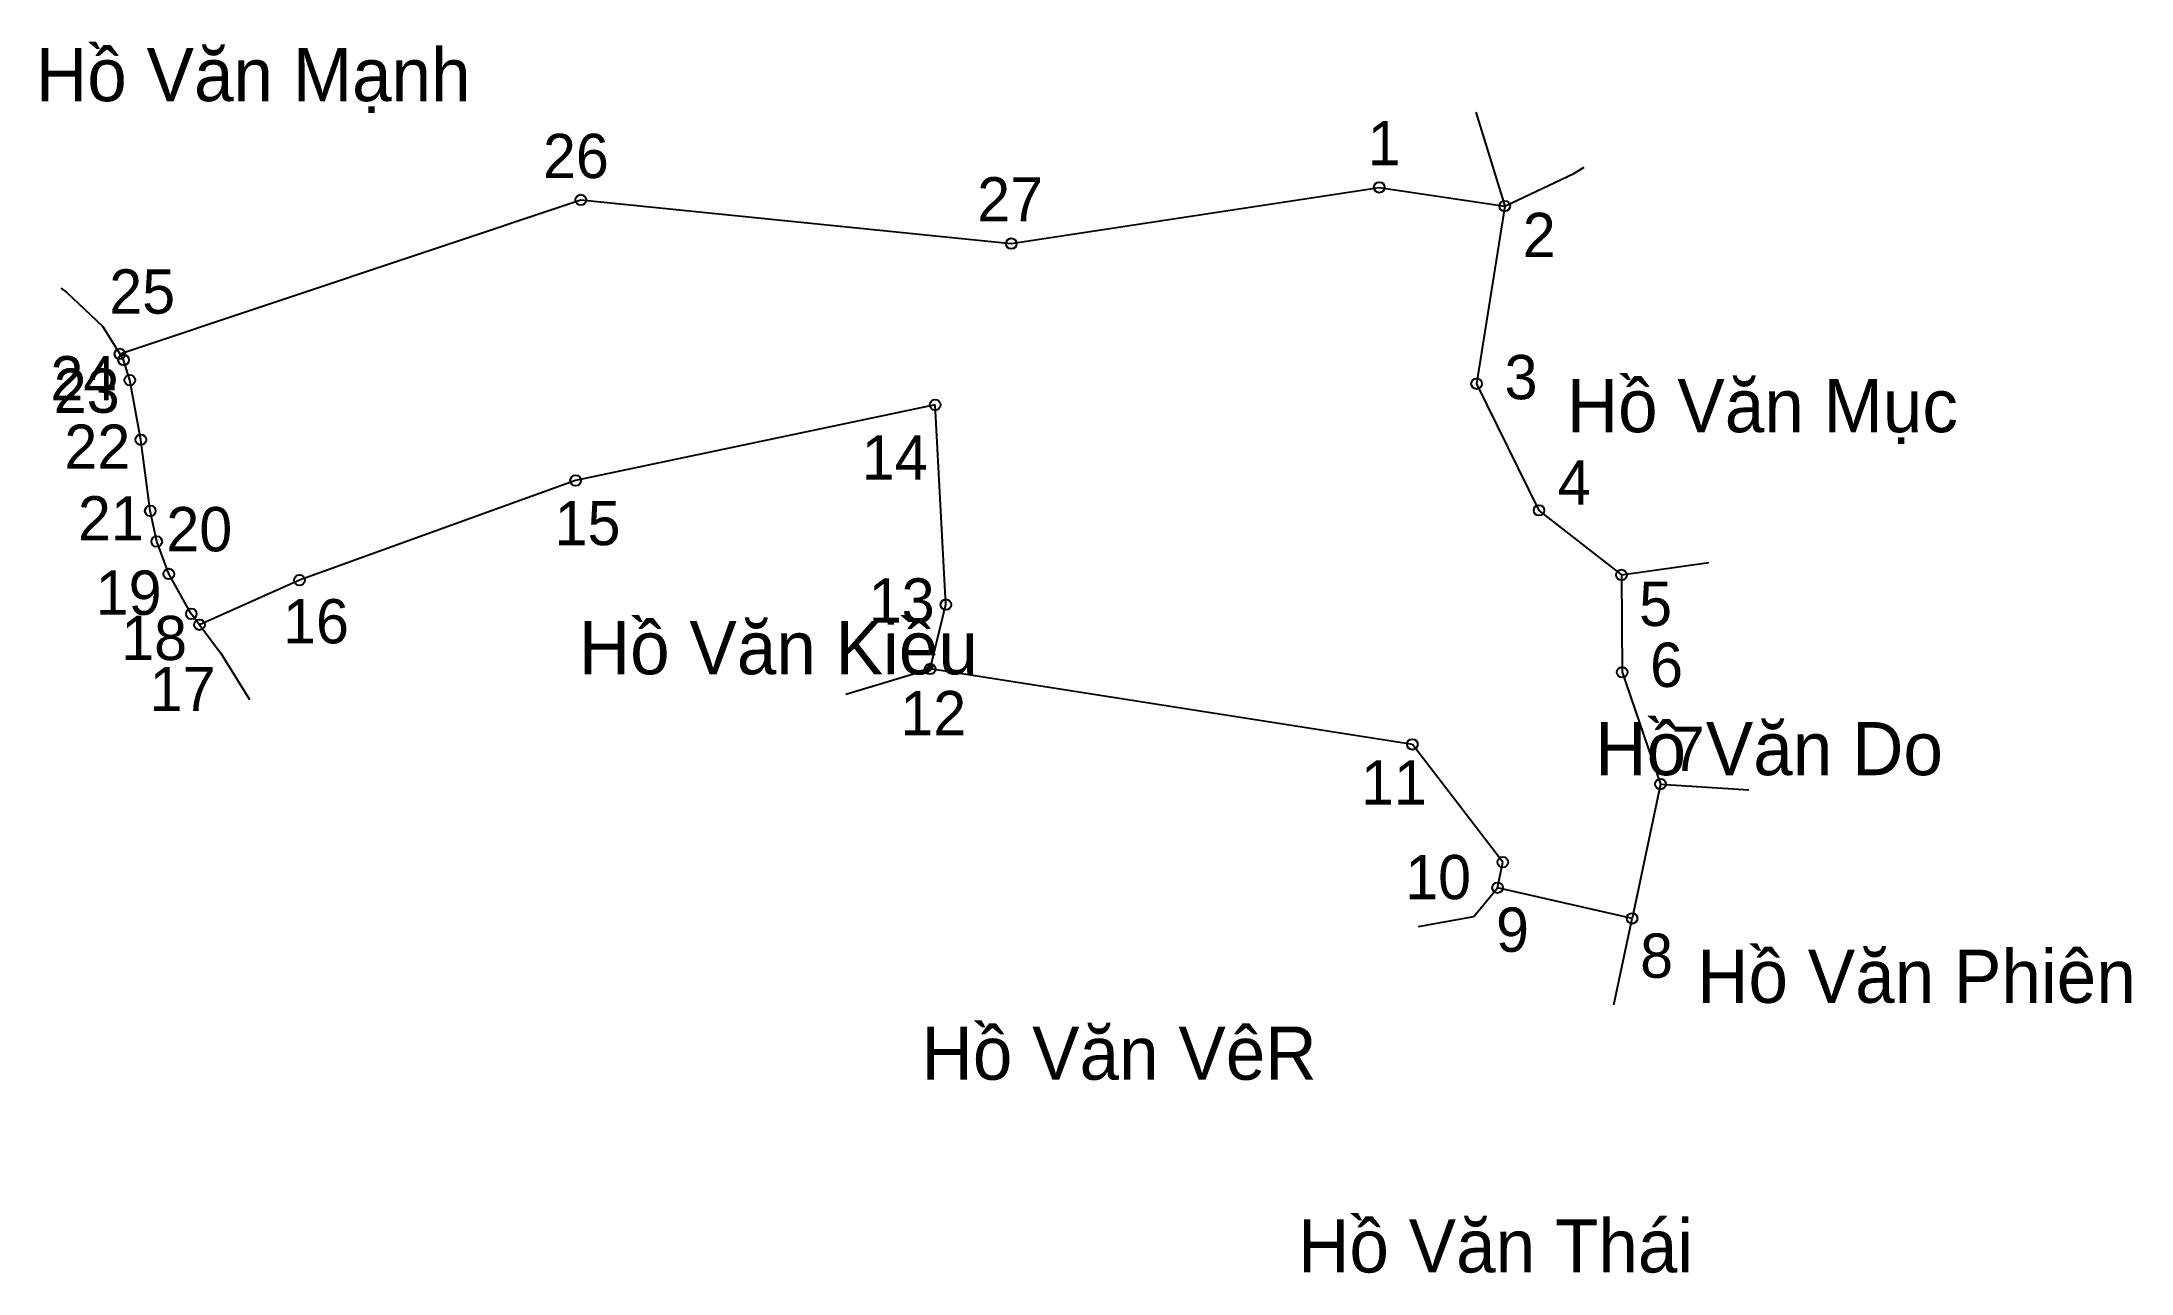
# Model space of a CAD drawing. Extents: x 547586 to 547952, y 1821156 to 1821372.
import ezdxf

# ---------------------------------------------------------------- set-up
doc = ezdxf.new("R2010")
doc.units = 0
for name, color, linetype in [('CanhThua', 7, 'Continuous'), ('MocDinhThua', 7, 'Continuous'), ('RauThua', 7, 'Continuous'), ('SoHieuDinhThua', 7, 'Continuous'), ('TenChuLanCan', 7, 'Continuous')]:
    doc.layers.add(name, color=color, linetype=linetype)

msp = doc.modelspace()

# ---------------------------------------------------------------- linework, layer by layer
at = {"layer": 'CanhThua'}
for p, q in [((547755.87, 1821336.42), (547820.37, 1821346.28)), ((547820.37, 1821346.28), (547842.36, 1821343)), ((547599.6, 1821317.07), (547680.4, 1821344.08)), ((547680.4, 1821344.08), (547755.87, 1821336.42)), ((547842.36, 1821343), (547837.43, 1821311.85)), ((547600.25, 1821316.02), (547599.6, 1821317.07)), ((547601.33, 1821312.47), (547600.25, 1821316.02)), ((547603.28, 1821302.04), (547601.33, 1821312.47)), ((547837.43, 1821311.85), (547848.37, 1821289.65)), ((547742.51, 1821308.16), (547679.49, 1821294.89)), ((547744.4, 1821273.12), (547742.51, 1821308.16)), ((547604.93, 1821289.56), (547603.28, 1821302.04)), ((547679.49, 1821294.89), (547631.09, 1821277.41)), ((547606.05, 1821284.19), (547604.93, 1821289.56)), ((547848.37, 1821289.65), (547862.84, 1821278.32)), ((547608.18, 1821278.5), (547606.05, 1821284.19)), ((547612.12, 1821271.51), (547608.18, 1821278.5)), ((547631.09, 1821277.41), (547613.55, 1821269.59)), ((547862.84, 1821278.32), (547862.95, 1821261.26)), ((547741.63, 1821261.84), (547744.4, 1821273.12)), ((547613.55, 1821269.59), (547612.12, 1821271.51)), ((547826.17, 1821248.61), (547741.63, 1821261.84)), ((547862.95, 1821261.26), (547869.67, 1821241.66)), ((547842.03, 1821227.96), (547826.17, 1821248.61)), ((547869.67, 1821241.66), (547864.69, 1821218.1)), ((547841.11, 1821223.47), (547842.03, 1821227.96)), ((547864.69, 1821218.1), (547841.11, 1821223.47))]:
    msp.add_line(p, q, dxfattribs=at)
at = {"layer": 'MocDinhThua'}
for centre in [(547820.37, 1821346.28), (547680.4, 1821344.08), (547842.36, 1821343), (547755.87, 1821336.42), (547599.6, 1821317.07), (547600.25, 1821316.02), (547601.33, 1821312.47), (547837.43, 1821311.85), (547742.51, 1821308.16), (547603.28, 1821302.04), (547679.49, 1821294.89), (547604.93, 1821289.56), (547848.37, 1821289.65), (547606.05, 1821284.19), (547608.18, 1821278.5), (547631.09, 1821277.41), (547862.84, 1821278.32), (547612.12, 1821271.51), (547744.4, 1821273.12), (547613.55, 1821269.59), (547741.63, 1821261.84), (547862.95, 1821261.26), (547826.17, 1821248.61), (547869.67, 1821241.66), (547842.03, 1821227.96), (547841.11, 1821223.47), (547864.69, 1821218.1)]:
    msp.add_circle(centre, 0.932, dxfattribs=at)
at = {"layer": 'RauThua'}
for p, q in [((547837.28, 1821359.46), (547842.36, 1821343)), ((547854.48, 1821348.71), (547856.3, 1821349.8)), ((547842.36, 1821343), (547854.48, 1821348.71)), ((547589.23, 1821328.61), (547590.22, 1821327.91)), ((547590.22, 1821327.91), (547596.56, 1821321.95)), ((547596.56, 1821321.95), (547599.6, 1821317.07)), ((547862.84, 1821278.32), (547878.17, 1821280.51)), ((547613.55, 1821269.59), (547617.27, 1821264.58)), ((547617.27, 1821264.58), (547622.3, 1821256.49)), ((547726.83, 1821257.39), (547741.63, 1821261.84)), ((547869.67, 1821241.66), (547885.13, 1821240.63)), ((547836.95, 1821218.41), (547841.11, 1821223.47)), ((547827.22, 1821216.67), (547836.95, 1821218.41)), ((547861.48, 1821202.93), (547864.69, 1821218.1))]:
    msp.add_line(p, q, dxfattribs=at)

# ---------------------------------------------------------------- texts
at = {"layer": 'SoHieuDinhThua'}
for s, height, p in [('1', 7.77, (547818.34, 1821350.16)), ('26', 7.766, (547673.76, 1821347.91)), ('27', 7.766, (547749.89, 1821340.3)), ('2', 7.77, (547845.52, 1821334.06)), ('25', 7.766, (547597.73, 1821324.14)), ('24', 7.766, (547587.41, 1821308.93)), ('3', 7.77, (547842.34, 1821309.13)), ('23', 7.766, (547588, 1821306.74)), ('22', 7.766, (547589.87, 1821296.93)), ('14', 7.766, (547729.65, 1821295.04)), ('4', 7.77, (547851.65, 1821290.66)), ('21', 7.766, (547592.24, 1821284.37)), ('20', 7.766, (547607.74, 1821282.47)), ('15', 7.766, (547675.8, 1821283.54)), ('19', 7.766, (547595.35, 1821271.34)), ('13', 7.766, (547730.88, 1821269.96)), ('5', 7.77, (547865.92, 1821269.37)), ('16', 7.766, (547628.2, 1821266.32)), ('18', 7.766, (547599.82, 1821263.39)), ('6', 7.77, (547867.84, 1821258.68)), ('17', 7.766, (547604.81, 1821254.44)), ('12', 7.766, (547736.41, 1821250.21)), ('7', 7.77, (547871.62, 1821243.94)), ('11', 7.766, (547817.17, 1821238.05)), ('10', 7.766, (547824.91, 1821221.46)), ('9', 7.77, (547840.84, 1821212.24)), ('8', 7.77, (547866.1, 1821207.68))]:
    msp.add_text(s, height=height, dxfattribs=at).set_placement(p)
at = {"layer": 'TenChuLanCan'}
for s, height, p in [('Hồ Văn Mạnh', 9.3197, (547584.88, 1821361.4)), ('Hồ Văn Mục', 9.32, (547853.23, 1821303.35)), ('Hồ Văn Kiều', 9.3197, (547680.04, 1821260.9)), ('Hồ Văn Do', 9.32, (547858.22, 1821243.21)), ('Hồ Văn Phiên', 9.3197, (547876.09, 1821203.29)), ('Hồ Văn VêR', 9.32, (547740.12, 1821189.81)), ('Hồ Văn Thái', 9.3197, (547806.13, 1821156.01))]:
    msp.add_text(s, height=height, dxfattribs=at).set_placement(p)

doc.saveas('drawing.dxf')
